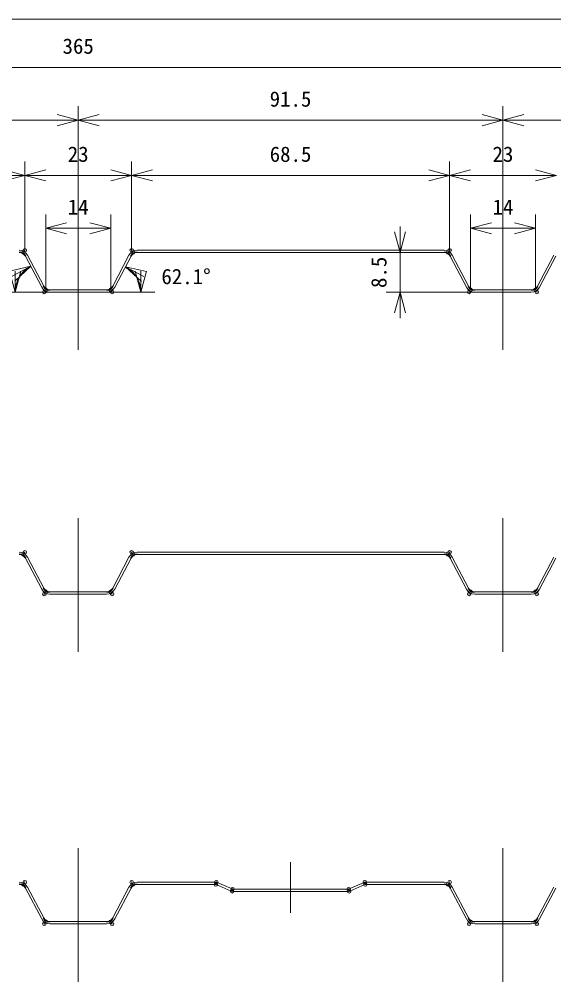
# Model space of a CAD drawing. Units: millimetres on the paper, with parts at other scales. Extents: x -208 to 189, y -184 to 139.
# Drawn here: x 0.2 to 76.9, y 1.3 to 139.4 of the extents above; entities that cross this region are included whole.
import ezdxf
from ezdxf.enums import TextEntityAlignment as Align

# ---------------------------------------------------------------- set-up
doc = ezdxf.new("R2010")
doc.units = ezdxf.units.MM
doc.header["$PDMODE"] = 32
doc.header["$PDSIZE"] = 0.5
for name, color, linetype, lineweight in [('0-0_寸法', 7, 'Continuous', 18), ('0-1_通り', 7, 'Continuous', 18), ('1-1', 7, 'Continuous', 18), ('F-F', 5, 'Continuous', 18)]:
    doc.layers.add(name, color=color, linetype=linetype, lineweight=lineweight)
doc.styles.add('ＭＳ ゴシック', font='')
doc.styles.get('ＭＳ ゴシック').set_extended_font_data('MS Gothic')

# ---------------------------------------------------------------- blocks, each defined once
blk = doc.blocks.new('_OPEN30')
at = {"layer": '0-0_寸法'}
blk.add_line((0, 0), (-0.5, 0), dxfattribs=at)
blk.add_lwpolyline([(-0.5, 0.134), (0, 0), (-0.5, -0.134)], dxfattribs=at)
blk = doc.blocks.new('D6(1)')
at = {"layer": '0-1_通り', "color": 3}
blk.add_line((155.3401, 165.4355), (150.1016, 165.4355), dxfattribs=at)
for start, end in [(117.89727, 148.94864), (148.94864, 180)]:
    blk.add_arc((154.7381, 165.4355), 3.1364, start, end, dxfattribs=at)
at = {"layer": '0-1_通り', "xscale": 4.5, "yscale": 4.5}
for p, rotation in [((153.2706, 168.2075), 27.89727), ((151.6016, 165.4355), 270)]:
    blk.add_blockref('_OPEN30', p, dxfattribs=dict(at, rotation=rotation))
at = {"layer": '0-1_通り', "style": 'ＭＳ ゴシック'}
blk.add_text('62.1%%d', height=1.65, dxfattribs=at).set_placement((142.2728, 165.4609), align=Align.BOTTOM_LEFT)
blk = doc.blocks.new('D7(1)')
at = {"layer": '0-1_通り', "color": 3}
blk.add_line((161.437, 165.4355), (166.6298, 165.4355), dxfattribs=at)
for start, end in [(31.05136, 62.10273), (0, 31.05136)]:
    blk.add_arc((162.0391, 165.4355), 3.0907, start, end, dxfattribs=at)
at = {"layer": '0-1_通り', "xscale": 4.5, "yscale": 4.5}
for p, rotation in [((163.4852, 168.167), 152.10273), ((165.1298, 165.4355), 270)]:
    blk.add_blockref('_OPEN30', p, dxfattribs=dict(at, rotation=rotation))
at = {"layer": '0-1_通り', "style": 'ＭＳ ゴシック'}
blk.add_text('62.1%%d', height=1.65, dxfattribs=at).set_placement((167.3474, 165.7894), align=Align.BOTTOM_LEFT)
blk = doc.blocks.new('D8(1)')
at = {"layer": '0-1_通り', "color": 3}
for p, q in [((193.054, 172.498), (193.054, 167.5605)), ((197.7865, 169.6855), (191.554, 169.6855)), ((193.054, 162.623), (193.054, 167.5605)), ((201.0901, 165.4355), (191.554, 165.4355))]:
    blk.add_line(p, q, dxfattribs=at)
at = {"layer": '0-1_通り', "xscale": 4.5, "yscale": 4.5}
for p, rotation in [((193.054, 169.6855), 270), ((193.054, 165.4355), 90)]:
    blk.add_blockref('_OPEN30', p, dxfattribs=dict(at, rotation=rotation))
at = {"layer": '0-1_通り', "style": 'ＭＳ ゴシック'}
blk.add_text('8.5', height=1.65, rotation=90, dxfattribs=at).set_placement((192.0897, 165.873), align=Align.BOTTOM_LEFT)
blk = doc.blocks.new('D11(1)')
at = {"layer": '0-1_通り', "color": 3}
for p, q in [((200.6386, 165.6855), (200.6386, 173.8004)), ((207.6386, 165.6855), (207.6386, 173.8004)), ((200.6386, 172.3004), (204.1386, 172.3004)), ((207.6386, 172.3004), (204.1386, 172.3004))]:
    blk.add_line(p, q, dxfattribs=at)
at = {"layer": '0-1_通り', "xscale": 4.5, "yscale": 4.5, "rotation": 180}
blk.add_blockref('_OPEN30', (200.6386, 172.3004), dxfattribs=at)
at = {"layer": '0-1_通り', "xscale": 4.5, "yscale": 4.5}
blk.add_blockref('_OPEN30', (207.6386, 172.3004), dxfattribs=at)
at = {"layer": '0-1_通り', "style": 'ＭＳ ゴシック'}
blk.add_text('14', height=1.65, dxfattribs=at).set_placement((203.0136, 173.2647), align=Align.BOTTOM_LEFT)
blk = doc.blocks.new('D14(1)')
at = {"layer": '0-1_通り', "color": 3}
for p, q in [((154.8886, 165.6855), (154.8886, 173.8004)), ((161.8886, 165.6855), (161.8886, 173.8004)), ((154.8886, 172.3004), (158.3886, 172.3004)), ((161.8886, 172.3004), (158.3886, 172.3004))]:
    blk.add_line(p, q, dxfattribs=at)
at = {"layer": '0-1_通り', "xscale": 4.5, "yscale": 4.5, "rotation": 180}
blk.add_blockref('_OPEN30', (154.8886, 172.3004), dxfattribs=at)
at = {"layer": '0-1_通り', "xscale": 4.5, "yscale": 4.5}
blk.add_blockref('_OPEN30', (161.8886, 172.3004), dxfattribs=at)
at = {"layer": '0-1_通り', "style": 'ＭＳ ゴシック'}
blk.add_text('14', height=1.65, dxfattribs=at).set_placement((157.2636, 173.2647), align=Align.BOTTOM_LEFT)
blk = doc.blocks.new('D17(1)')
at = {"layer": '0-1_通り', "color": 3}
for p, q in [((112.6386, 173.5877), (112.6386, 185.4339)), ((112.6386, 183.9339), (135.5136, 183.9339)), ((158.3886, 183.9339), (135.5136, 183.9339))]:
    blk.add_line(p, q, dxfattribs=at)
at = {"layer": '0-1_通り', "xscale": 4.5, "yscale": 4.5, "rotation": 180}
blk.add_blockref('_OPEN30', (112.6386, 183.9339), dxfattribs=at)
at = {"layer": '0-1_通り', "xscale": 4.5, "yscale": 4.5}
blk.add_blockref('_OPEN30', (158.3886, 183.9339), dxfattribs=at)
at = {"layer": '0-1_通り', "style": 'ＭＳ ゴシック'}
blk.add_text('91.5', height=1.65, dxfattribs=at).set_placement((133.2636, 184.8982), align=Align.BOTTOM_LEFT)
blk = doc.blocks.new('D18(1)')
at = {"layer": '0-1_通り', "color": 3}
for p, q in [((158.3886, 173.5877), (158.3886, 185.4339)), ((158.3886, 183.9339), (181.2636, 183.9339)), ((204.1386, 183.9339), (181.2636, 183.9339))]:
    blk.add_line(p, q, dxfattribs=at)
at = {"layer": '0-1_通り', "xscale": 4.5, "yscale": 4.5, "rotation": 180}
blk.add_blockref('_OPEN30', (158.3886, 183.9339), dxfattribs=at)
at = {"layer": '0-1_通り', "xscale": 4.5, "yscale": 4.5}
blk.add_blockref('_OPEN30', (204.1386, 183.9339), dxfattribs=at)
at = {"layer": '0-1_通り', "style": 'ＭＳ ゴシック'}
blk.add_text('91.5', height=1.65, dxfattribs=at).set_placement((179.0136, 184.8982), align=Align.BOTTOM_LEFT)
blk = doc.blocks.new('D19(1)')
at = {"layer": '0-1_通り', "color": 3}
for p, q in [((204.1386, 173.5877), (204.1386, 185.4339)), ((249.6386, 173.5877), (249.6386, 185.4339)), ((204.1386, 183.9339), (226.8886, 183.9339)), ((249.6386, 183.9339), (226.8886, 183.9339))]:
    blk.add_line(p, q, dxfattribs=at)
at = {"layer": '0-1_通り', "xscale": 4.5, "yscale": 4.5, "rotation": 180}
blk.add_blockref('_OPEN30', (204.1386, 183.9339), dxfattribs=at)
at = {"layer": '0-1_通り', "xscale": 4.5, "yscale": 4.5}
blk.add_blockref('_OPEN30', (249.6386, 183.9339), dxfattribs=at)
at = {"layer": '0-1_通り', "style": 'ＭＳ ゴシック'}
blk.add_text('91', height=1.65, dxfattribs=at).set_placement((225.7636, 184.8982), align=Align.BOTTOM_LEFT)
blk = doc.blocks.new('D20(1)')
at = {"layer": '0-1_通り', "color": 3}
for p in [(67.1386, 189.6264), (249.6386, 189.6264)]:
    blk.add_line(p, (158.3886, 189.6264), dxfattribs=at)
at = {"layer": '0-1_通り', "style": 'ＭＳ ゴシック'}
blk.add_text('365', height=1.65, dxfattribs=at).set_placement((156.7011, 190.5907), align=Align.BOTTOM_LEFT)
blk = doc.blocks.new('D27')
at = {"layer": '0-1_通り', "color": 3}
for p, q in [((118.3886, 169.9355), (118.3886, 179.4939)), ((118.3886, 177.9939), (135.5136, 177.9939)), ((152.6386, 177.9939), (135.5136, 177.9939))]:
    blk.add_line(p, q, dxfattribs=at)
at = {"layer": '0-1_通り', "xscale": 4.5, "yscale": 4.5, "rotation": 180}
blk.add_blockref('_OPEN30', (118.3886, 177.9939), dxfattribs=at)
at = {"layer": '0-1_通り', "xscale": 4.5, "yscale": 4.5}
blk.add_blockref('_OPEN30', (152.6386, 177.9939), dxfattribs=at)
at = {"layer": '0-1_通り', "style": 'ＭＳ ゴシック'}
blk.add_text('68.5', height=1.65, dxfattribs=at).set_placement((133.2636, 178.9582), align=Align.BOTTOM_LEFT)
blk = doc.blocks.new('D28')
at = {"layer": '0-1_通り', "color": 3}
for p, q in [((152.6386, 169.9355), (152.6386, 179.4939)), ((152.6386, 177.9939), (158.3886, 177.9939)), ((164.1386, 177.9939), (158.3886, 177.9939))]:
    blk.add_line(p, q, dxfattribs=at)
at = {"layer": '0-1_通り', "xscale": 4.5, "yscale": 4.5, "rotation": 180}
blk.add_blockref('_OPEN30', (152.6386, 177.9939), dxfattribs=at)
at = {"layer": '0-1_通り', "xscale": 4.5, "yscale": 4.5}
blk.add_blockref('_OPEN30', (164.1386, 177.9939), dxfattribs=at)
at = {"layer": '0-1_通り', "style": 'ＭＳ ゴシック'}
blk.add_text('23', height=1.65, dxfattribs=at).set_placement((157.2636, 178.9582), align=Align.BOTTOM_LEFT)
blk = doc.blocks.new('D29')
at = {"layer": '0-1_通り', "color": 3}
for p, q in [((164.1386, 169.9355), (164.1386, 179.4939)), ((164.1386, 177.9939), (181.2636, 177.9939)), ((198.3886, 177.9939), (181.2636, 177.9939))]:
    blk.add_line(p, q, dxfattribs=at)
at = {"layer": '0-1_通り', "xscale": 4.5, "yscale": 4.5, "rotation": 180}
blk.add_blockref('_OPEN30', (164.1386, 177.9939), dxfattribs=at)
at = {"layer": '0-1_通り', "xscale": 4.5, "yscale": 4.5}
blk.add_blockref('_OPEN30', (198.3886, 177.9939), dxfattribs=at)
at = {"layer": '0-1_通り', "style": 'ＭＳ ゴシック'}
blk.add_text('68.5', height=1.65, dxfattribs=at).set_placement((179.0136, 178.9582), align=Align.BOTTOM_LEFT)
blk = doc.blocks.new('D30')
at = {"layer": '0-1_通り', "color": 3}
for p, q in [((198.3886, 169.9355), (198.3886, 179.4939)), ((198.3886, 177.9939), (204.1386, 177.9939)), ((209.8886, 177.9939), (204.1386, 177.9939))]:
    blk.add_line(p, q, dxfattribs=at)
at = {"layer": '0-1_通り', "xscale": 4.5, "yscale": 4.5, "rotation": 180}
blk.add_blockref('_OPEN30', (198.3886, 177.9939), dxfattribs=at)
at = {"layer": '0-1_通り', "xscale": 4.5, "yscale": 4.5}
blk.add_blockref('_OPEN30', (209.8886, 177.9939), dxfattribs=at)
at = {"layer": '0-1_通り', "style": 'ＭＳ ゴシック'}
blk.add_text('23', height=1.65, dxfattribs=at).set_placement((203.0136, 178.9582), align=Align.BOTTOM_LEFT)

msp = doc.modelspace()

# ---------------------------------------------------------------- linework, layer by layer
at = {"layer": '1-1', "color": 3}
for p, q in [((8.655, 111.151), (8.655, 91.981)), ((69.655, 111.151), (69.655, 91.981)), ((8.655, 67.801), (8.655, 48.63)), ((69.655, 67.801), (69.655, 48.63)), ((8.655, 20.451), (8.655, 1.281)), ((69.655, 20.451), (69.655, 1.281)), ((39.155, 18.46), (39.155, 11.162))]:
    msp.add_line(p, q, dxfattribs=at)
at = {"layer": '1-1'}
for p, q in [((3.412, 100.991), (1.07, 105.416)), ((3.707, 101.147), (1.364, 105.572)), ((13.604, 101.147), (15.946, 105.572)), ((13.898, 100.991), (16.241, 105.416)), ((17.125, 106.282), (61.186, 106.282)), ((61.186, 105.948), (17.125, 105.948)), ((64.412, 100.991), (62.07, 105.416)), ((64.707, 101.147), (62.364, 105.572)), ((74.604, 101.147), (76.946, 105.572)), ((74.898, 100.991), (77.241, 105.416)), ((4.591, 100.615), (8.655, 100.615)), ((8.655, 100.282), (4.591, 100.282)), ((12.72, 100.615), (8.655, 100.615)), ((8.655, 100.282), (12.72, 100.282)), ((69.655, 100.615), (65.591, 100.615)), ((69.655, 100.282), (65.591, 100.282)), ((69.655, 100.615), (73.72, 100.615)), ((69.655, 100.282), (73.72, 100.282)), ((3.707, 57.797), (1.364, 62.222)), ((13.604, 57.797), (15.946, 62.222)), ((17.125, 62.931), (61.186, 62.931)), ((61.186, 62.598), (17.125, 62.598)), ((64.707, 57.797), (62.364, 62.222)), ((74.604, 57.797), (76.946, 62.222)), ((3.412, 57.641), (1.07, 62.066)), ((13.898, 57.641), (16.241, 62.066)), ((64.412, 57.641), (62.07, 62.066)), ((74.898, 57.641), (77.241, 62.066)), ((4.591, 57.265), (8.655, 57.265)), ((8.655, 56.931), (4.591, 56.931)), ((12.72, 57.265), (8.655, 57.265)), ((8.655, 56.931), (12.72, 56.931)), ((69.655, 57.265), (65.591, 57.265)), ((69.655, 56.931), (65.591, 56.931)), ((69.655, 57.265), (73.72, 57.265)), ((69.655, 56.931), (73.72, 56.931)), ((17.125, 15.582), (28.352, 15.582)), ((28.352, 15.249), (17.125, 15.249)), ((28.483, 15.222), (30.628, 14.302)), ((28.614, 15.528), (30.759, 14.609)), ((47.551, 14.609), (49.696, 15.528)), ((47.683, 14.302), (49.827, 15.222)), ((49.959, 15.582), (61.186, 15.582)), ((61.186, 15.249), (49.959, 15.249)), ((3.412, 10.291), (1.07, 14.716)), ((3.707, 10.447), (1.364, 14.872)), ((13.604, 10.447), (15.946, 14.872)), ((13.898, 10.291), (16.241, 14.716)), ((30.89, 14.582), (47.42, 14.582)), ((30.89, 14.249), (47.42, 14.249)), ((64.412, 10.291), (62.07, 14.716)), ((64.707, 10.447), (62.364, 14.872)), ((74.604, 10.447), (76.946, 14.872)), ((74.898, 10.291), (77.241, 14.716)), ((4.591, 9.915), (8.655, 9.915)), ((12.72, 9.915), (8.655, 9.915)), ((69.655, 9.915), (65.591, 9.915)), ((69.655, 9.915), (73.72, 9.915)), ((8.655, 9.582), (4.591, 9.582)), ((8.655, 9.582), (12.72, 9.582)), ((69.655, 9.582), (65.591, 9.582)), ((69.655, 9.582), (73.72, 9.582))]:
    msp.add_line(p, q, dxfattribs=at)
for centre, radius, start, end in [((0.186, 104.948), 1.333, 27.89727, 90), ((0.186, 104.948), 1, 27.89727, 90), ((17.125, 104.948), 1.333, 90, 152.10273), ((17.125, 104.948), 1, 90, 152.10273), ((61.186, 104.948), 1.333, 27.89727, 90), ((61.186, 104.948), 1, 27.89727, 90), ((4.591, 101.615), 1.333, 207.89727, 270), ((4.591, 101.615), 1, 207.89727, 270), ((12.72, 101.615), 1, 270, 332.10273), ((12.72, 101.615), 1.333, 270, 332.10273), ((65.591, 101.615), 1.333, 207.89727, 270), ((65.591, 101.615), 1, 207.89727, 270), ((73.72, 101.615), 1, 270, 332.10273), ((73.72, 101.615), 1.333, 270, 332.10273), ((0.186, 61.598), 1.333, 27.89727, 90), ((0.186, 61.598), 1, 27.89727, 90), ((17.125, 61.598), 1.333, 90, 152.10273), ((17.125, 61.598), 1, 90, 152.10273), ((61.186, 61.598), 1.333, 27.89727, 90), ((61.186, 61.598), 1, 27.89727, 90), ((4.591, 58.265), 1.333, 207.89727, 270), ((4.591, 58.265), 1, 207.89727, 270), ((12.72, 58.265), 1, 270, 332.10273), ((12.72, 58.265), 1.333, 270, 332.10273), ((65.591, 58.265), 1.333, 207.89727, 270), ((65.591, 58.265), 1, 207.89727, 270), ((73.72, 58.265), 1, 270, 332.10273), ((73.72, 58.265), 1.333, 270, 332.10273), ((0.186, 14.249), 1.333, 27.89727, 90), ((0.186, 14.249), 1, 27.89727, 90), ((17.125, 14.249), 1.333, 90, 152.10273), ((17.125, 14.249), 1, 90, 152.10273), ((28.352, 14.915), 0.667, 66.80141, 90), ((28.352, 14.915), 0.333, 66.80141, 90), ((49.959, 14.915), 0.667, 90, 113.19859), ((49.959, 14.915), 0.333, 90, 113.19859), ((61.186, 14.249), 1.333, 27.89727, 90), ((61.186, 14.249), 1, 27.89727, 90), ((30.89, 14.915), 0.667, 246.80141, 270), ((30.89, 14.915), 0.333, 246.80141, 270), ((47.42, 14.915), 0.333, 270, 293.19859), ((47.42, 14.915), 0.667, 270, 293.19859), ((4.591, 10.915), 1.333, 207.89727, 270), ((4.591, 10.915), 1, 207.89727, 270), ((12.72, 10.915), 1, 270, 332.10273), ((12.72, 10.915), 1.333, 270, 332.10273), ((65.591, 10.915), 1.333, 207.89727, 270), ((65.591, 10.915), 1, 207.89727, 270), ((73.72, 10.915), 1, 270, 332.10273), ((73.72, 10.915), 1.333, 270, 332.10273)]:
    msp.add_arc(centre, radius, start, end, dxfattribs=at)
at = {"layer": '1-1', "color": 1}
for centre, radius, start, end in [((0.186, 104.948), 1.083, 27.89727, 90), ((17.125, 104.948), 1.083, 90, 152.10273), ((61.186, 104.948), 1.083, 27.89727, 90), ((4.591, 101.615), 1.083, 207.89727, 270), ((12.72, 101.615), 1.083, 270, 332.10273), ((65.591, 101.615), 1.083, 207.89727, 270), ((73.72, 101.615), 1.083, 270, 332.10273), ((0.186, 61.598), 1.083, 27.89727, 90), ((17.125, 61.598), 1.083, 90, 152.10273), ((61.186, 61.598), 1.083, 27.89727, 90), ((4.591, 58.265), 1.083, 207.89727, 270), ((12.72, 58.265), 1.083, 270, 332.10273), ((65.591, 58.265), 1.083, 207.89727, 270), ((73.72, 58.265), 1.083, 270, 332.10273), ((0.186, 14.249), 1.083, 27.89727, 90), ((17.125, 14.249), 1.083, 90, 152.10273), ((28.352, 14.915), 0.417, 66.80141, 90), ((49.959, 14.915), 0.417, 90, 113.19859), ((61.186, 14.249), 1.083, 27.89727, 90), ((30.89, 14.915), 0.417, 246.80141, 270), ((47.42, 14.915), 0.417, 270, 293.19859), ((4.591, 10.915), 1.083, 207.89727, 270), ((12.72, 10.915), 1.083, 270, 332.10273), ((65.591, 10.915), 1.083, 207.89727, 270), ((73.72, 10.915), 1.083, 270, 332.10273)]:
    msp.add_arc(centre, radius, start, end, dxfattribs=at)
at = {"layer": '1-1'}
for p in [(0.989, 106.282), (16.322, 106.282), (61.989, 106.282), (0.788, 105.948), (16.523, 105.948), (61.788, 105.948), (3.989, 100.615), (13.322, 100.615), (64.989, 100.615), (74.322, 100.615), (3.788, 100.282), (13.523, 100.282), (64.788, 100.282), (74.523, 100.282), (0.788, 62.598), (0.989, 62.931), (16.322, 62.931), (16.523, 62.598), (61.788, 62.598), (61.989, 62.931), (3.788, 56.931), (3.989, 57.265), (13.322, 57.265), (13.523, 56.931), (64.788, 56.931), (64.989, 57.265), (74.322, 57.265), (74.523, 56.931), (0.788, 15.249), (0.989, 15.582), (16.322, 15.582), (16.523, 15.249), (28.42, 15.249), (28.489, 15.582), (49.822, 15.582), (49.89, 15.249), (61.788, 15.249), (61.989, 15.582), (30.753, 14.249), (30.822, 14.582), (47.489, 14.582), (47.557, 14.249), (3.788, 9.582), (3.989, 9.915), (13.322, 9.915), (13.523, 9.582), (64.788, 9.582), (64.989, 9.915), (74.322, 9.915), (74.523, 9.582)]:
    msp.add_point(p, dxfattribs=at)
at = {"layer": 'F-F', "color": 7}
msp.add_line((-208.437, 139.439), (189.163, 139.439), dxfattribs=at)

# ---------------------------------------------------------------- block references
at = {"layer": '1-1', "xscale": 1.333333, "yscale": 1.333333}
for name in ['D20(1)', 'D17(1)', 'D18(1)', 'D19(1)', 'D27', 'D28', 'D29', 'D30', 'D14(1)', 'D11(1)', 'D8(1)', 'D6(1)', 'D7(1)']:
    msp.add_blockref(name, (-202.53, -120.299), dxfattribs=at)

doc.saveas('drawing.dxf')
